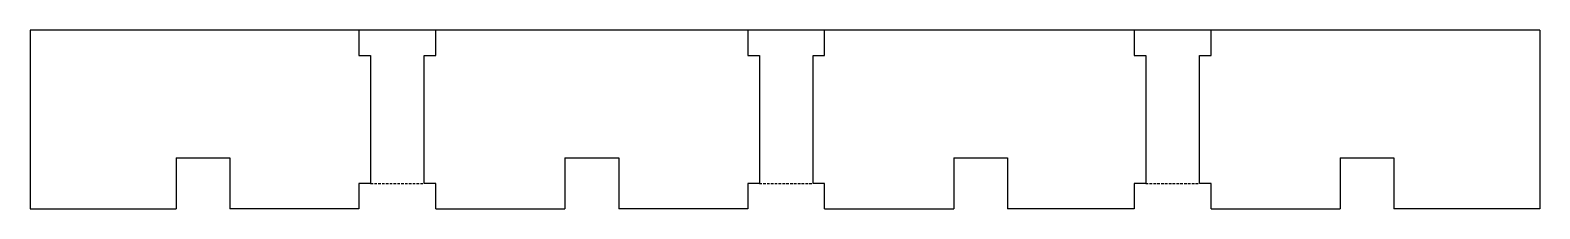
# Model space of a CAD drawing. Header units: millimetres. Extents: x 0 to 295, y 0 to 35.
import ezdxf

# ---------------------------------------------------------------- set-up
doc = ezdxf.new("R2010")
doc.units = ezdxf.units.MM
doc.linetypes.add('DASHED', pattern=[0.75, 0.5, -0.25])
doc.layers.add('CONDUCTOR', color=7, linetype='Continuous')

# ---------------------------------------------------------------- blocks, each defined once
blk = doc.blocks.new('M2')
at = {"layer": 'CONDUCTOR', "color": 8, "linetype": 'Continuous'}
for p, q in [((295, 0), (0, 0)), ((0, 0), (0, -35)), ((295, 0), (295, -35)), ((28.5, -25), (39, -25)), ((28.5, -25), (39, -25)), ((28.5, -25), (28.5, -35)), ((39, -25), (39, -35)), ((104.5, -25), (104.5, -35)), ((104.5, -25), (115, -25)), ((104.5, -25), (115, -25)), ((115, -25), (115, -35)), ((180.5, -25), (191, -25)), ((180.5, -25), (191, -25)), ((180.5, -25), (180.5, -35)), ((191, -25), (191, -35)), ((256, -25), (256, -35)), ((256, -25), (266.5, -25)), ((256, -25), (266.5, -25)), ((266.5, -25), (266.5, -35)), ((0, -35), (28.5, -35)), ((64.25, -35), (39, -35)), ((79.25, -35), (104.5, -35)), ((140.25, -35), (115, -35)), ((155.25, -35), (180.5, -35)), ((215.75, -35), (191, -35)), ((230.75, -35), (256, -35)), ((295, -35), (266.5, -35))]:
    blk.add_line(p, q, dxfattribs=at)
at = {"layer": 'CONDUCTOR', "color": 8, "linetype": 'DASHED'}
for p, q in [((66.5, -30), (77, -30)), ((142.5, -30), (153, -30)), ((218, -30), (228.5, -30))]:
    blk.add_line(p, q, dxfattribs=at)
at = {"layer": 'CONDUCTOR', "color": 8, "linetype": 'Continuous'}
for points in [[(64.25, 0), (64.25, -5), (66.5, -5), (66.5, -30), (64.25, -30), (64.25, -35)], [(79.25, -35), (79.25, -30), (77, -30), (77, -5), (79.25, -5), (79.25, 0)], [(140.25, 0), (140.25, -5), (142.5, -5), (142.5, -30), (140.25, -30), (140.25, -35)], [(155.25, -35), (155.25, -30), (153, -30), (153, -5), (155.25, -5), (155.25, 0)], [(215.75, 0), (215.75, -5), (218, -5), (218, -30), (215.75, -30), (215.75, -35)], [(230.75, -35), (230.75, -30), (228.5, -30), (228.5, -5), (230.75, -5), (230.75, 0)]]:
    blk.add_lwpolyline(points, dxfattribs=at)

msp = doc.modelspace()

# ---------------------------------------------------------------- block references
msp.add_blockref('M2', (0, 35))

doc.saveas('drawing.dxf')
